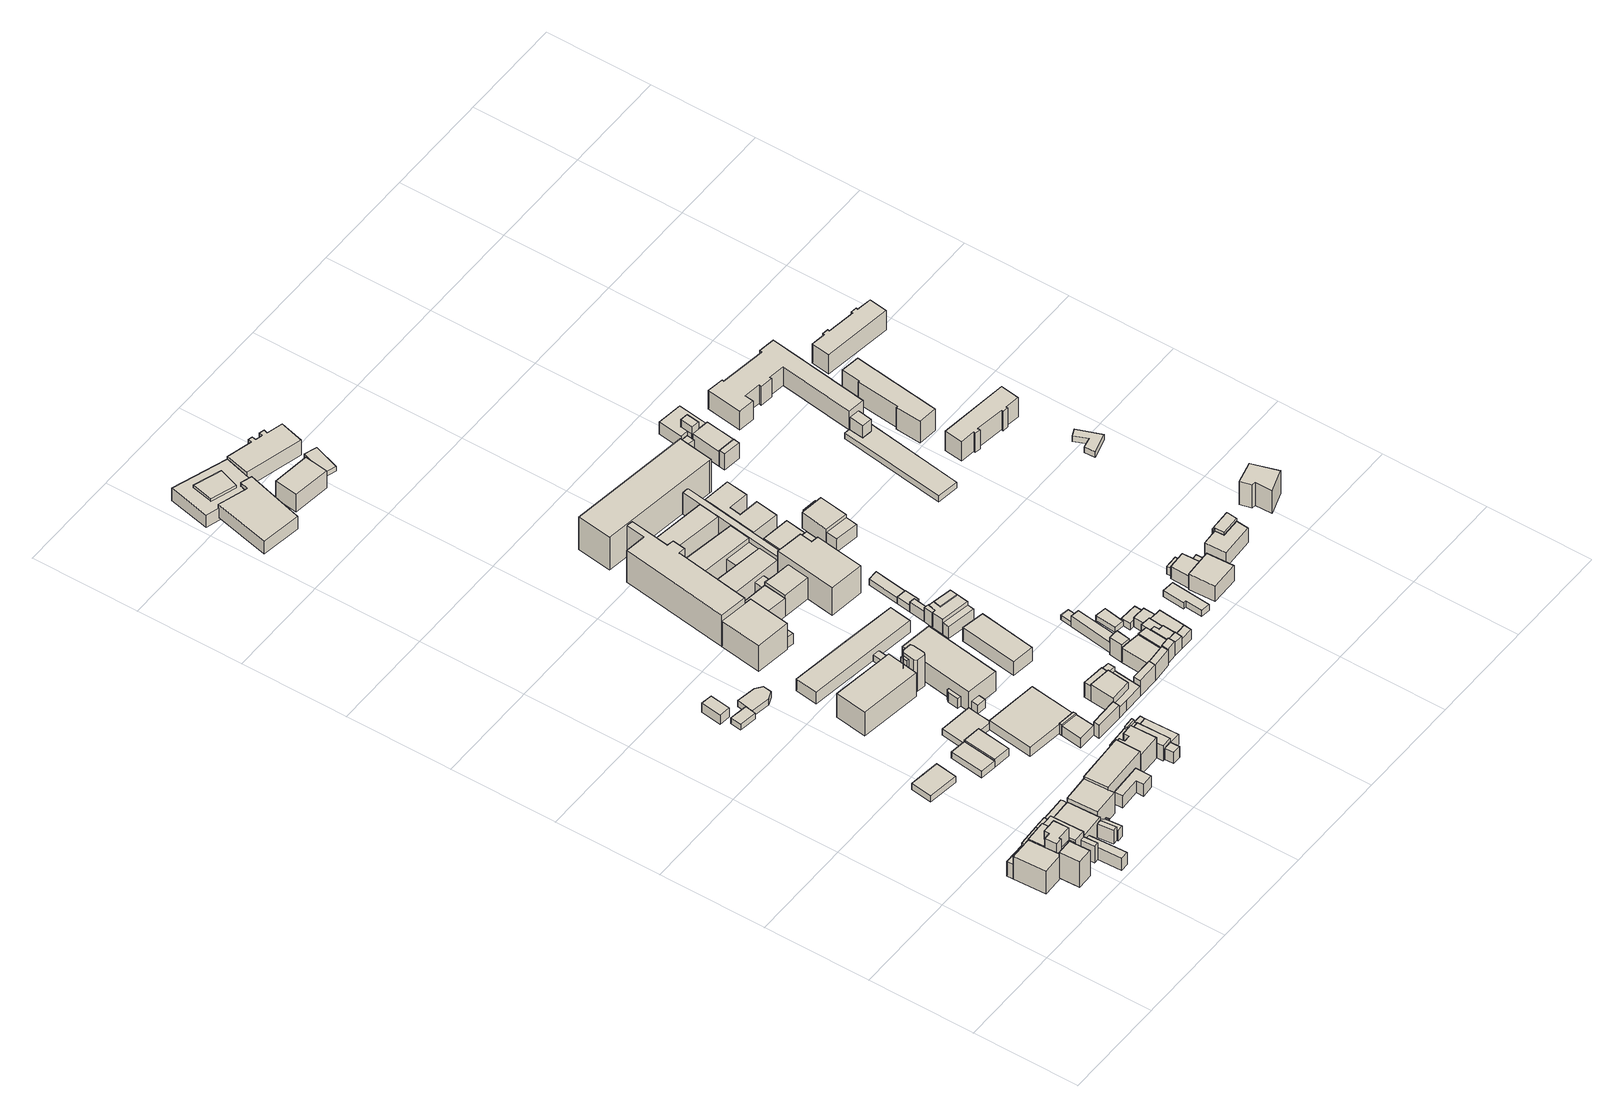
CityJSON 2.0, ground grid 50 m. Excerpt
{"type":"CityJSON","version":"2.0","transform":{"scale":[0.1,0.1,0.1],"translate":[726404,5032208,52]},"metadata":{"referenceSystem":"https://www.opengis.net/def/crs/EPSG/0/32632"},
"CityObjects":{
"building1":{"type":"Building","attributes":{"Building_category":"01","End Use":"Residential","Envelope":"1945-1960","Heating System":"Condensing Gas Boiler, Centralized, Low Temp Radiator","Cooling System":"A-A split"},"geometry":[{"type":"MultiSurface","lod":"1","boundaries":[[[0,1,2,3]],[[4,0,3,5]],[[6,4,5,7]],[[8,6,7,9]],[[1,8,9,2]],[[1,0,4,6,8]],[[2,9,7,5,3]]]}]},
"building2":{"type":"Building","attributes":{"Building_category":"01","End Use":"Residential","Envelope":"1971-1980","Heating System":"A-W Heat Pump, Single, Fan coil","Cooling System":"A-W chiller, Centralized, Fan coil"},"geometry":[{"type":"MultiSurface","lod":"1","boundaries":[[[10,11,12,13]],[[14,10,13,15]],[[16,14,15,3]],[[17,16,3,18]],[[11,17,18,12]],[[11,10,14,16,17]],[[12,18,3,15,13]],[[19,20,3,15]],[[21,19,15,22]],[[23,21,22,5]],[[20,23,5,3]],[[20,19,21,23]],[[3,5,22,15]],[[24,25,26,27]],[[28,24,27,29]],[[30,28,29,31]],[[32,30,31,33]],[[34,32,33,35]],[[36,34,35,37]],[[38,36,37,39]],[[25,38,39,26]],[[25,24,28,30,32,34,36,38]],[[26,39,37,35,33,31,29,27]],[[40,41,42,43]],[[44,40,43,45]],[[46,44,45,47]],[[41,46,47,42]],[[41,40,44,46]],[[42,47,45,43]],[[48,49,50,51]],[[52,48,51,18]],[[53,52,18,54]],[[49,53,54,50]],[[49,48,52,53]],[[50,54,18,51]]]}]},
"building3":{"type":"Building","attributes":{"Building_category":"01","End Use":"Services","Envelope":"2005-2010","Heating System":"Condensing Gas Boiler, Centralized, Fan coil","Cooling System":"A-W chiller, Centralized, Fan coil"},"geometry":[{"type":"MultiSurface","lod":"1","boundaries":[[[55,56,57,58]],[[59,55,58,60]],[[61,59,60,62]],[[56,61,62,57]],[[56,55,59,61]],[[57,62,60,58]],[[63,64,65,26]],[[66,63,26,39]],[[67,66,39,37]],[[68,67,37,35]],[[69,68,35,70]],[[64,69,70,65]],[[64,63,66,67,68,69]],[[65,70,35,37,39,26]],[[71,72,73,18]],[[74,71,18,3]],[[75,74,3,2]],[[76,75,2,77]],[[78,76,77,79]],[[72,78,79,73]],[[72,71,74,75,76,78]],[[73,79,77,2,3,18]]]}]},
"building4":{"type":"Building","attributes":{"Building_category":"01","End Use":"Residential","Envelope":"2000-2005","Heating System":"Condensing Gas Boiler, Centralized, Low Temp Radiator","Cooling System":"A-A split"},"geometry":[{"type":"MultiSurface","lod":"1","boundaries":[[[80,81,82,83]],[[84,80,83,13]],[[85,84,13,12]],[[81,85,12,82]],[[81,80,84,85]],[[82,12,13,83]],[[86,87,51,82]],[[88,86,82,12]],[[89,88,12,18]],[[87,89,18,51]],[[87,86,88,89]],[[51,18,12,82]],[[90,91,92,93]],[[94,90,93,95]],[[96,94,95,97]],[[91,96,97,92]],[[91,90,94,96]],[[92,97,95,93]],[[98,99,50,100]],[[101,98,100,102]],[[103,101,102,104]],[[99,103,104,50]],[[99,98,101,103]],[[50,104,102,100]]]}]},
"building5":{"type":"Building","attributes":{"Building_category":"01","End Use":"Residential","Envelope":"1981-1990","Heating System":"Condensing Gas Boiler, Centralized, Low Temp Radiator","Cooling System":"A-A split"},"geometry":[{"type":"MultiSurface","lod":"1","boundaries":[[[105,106,107,108]],[[109,105,108,110]],[[111,109,110,112]],[[113,111,112,114]],[[106,113,114,107]],[[106,105,109,111,113]],[[107,114,112,110,108]]]}]},
"building6":{"type":"Building","attributes":{"Building_category":"0303","End Use":"Residential","Envelope":"1945-1960","Heating System":"Traditional Gas Boiler, Centralized, High Temp Radiator","Cooling System":"A-A split"},"geometry":[{"type":"MultiSurface","lod":"1","boundaries":[[[115,116,117,118]],[[119,115,118,83]],[[120,119,83,51]],[[121,120,51,122]],[[116,121,122,117]],[[116,115,119,120,121]],[[117,122,51,83,118]],[[123,124,125,126]],[[127,123,126,128]],[[129,127,128,130]],[[124,129,130,125]],[[124,123,127,129]],[[125,130,128,126]],[[131,132,133,122]],[[134,131,122,51]],[[99,134,51,50]],[[135,99,50,93]],[[132,135,93,133]],[[132,131,134,99,135]],[[133,93,50,51,122]],[[136,137,138,139]],[[140,136,139,141]],[[142,140,141,143]],[[144,142,143,145]],[[146,144,145,147]],[[137,146,147,138]],[[137,136,140,142,144,146]],[[138,147,145,143,141,139]],[[148,149,125,130]],[[150,148,130,133]],[[151,150,133,152]],[[153,151,152,154]],[[149,153,154,125]],[[149,148,150,151,153]],[[125,154,152,133,130]],[[155,156,157,158]],[[159,155,158,160]],[[161,159,160,162]],[[156,161,162,157]],[[156,155,159,161]],[[157,162,160,158]],[[163,164,162,160]],[[165,163,160,122]],[[166,165,122,133]],[[167,166,133,168]],[[164,167,168,162]],[[164,163,165,166,167]],[[162,168,133,122,160]]]}]},
"building7":{"type":"Building","attributes":{"Building_category":"01","End Use":"Residential","Envelope":"1945-1960","Heating System":"Traditional Gas Boiler, Centralized, High Temp Radiator","Cooling System":"A-A split"},"geometry":[{"type":"MultiSurface","lod":"1","boundaries":[[[169,170,171,172]],[[173,169,172,174]],[[175,173,174,176]],[[170,175,176,171]],[[170,169,173,175]],[[171,176,174,172]]]}]},
"building8":{"type":"Building","attributes":{"Building_category":"01","End Use":"Residential","Envelope":"1945-1960","Heating System":"Traditional Gas Boiler, Centralized, High Temp Radiator","Cooling System":"A-A split"},"geometry":[{"type":"MultiSurface","lod":"1","boundaries":[[[177,178,179,180]],[[181,177,180,182]],[[183,181,182,184]],[[178,183,184,179]],[[178,177,181,183]],[[179,184,182,180]],[[185,186,187,188]],[[189,185,188,190]],[[191,189,190,192]],[[193,191,192,194]],[[195,193,194,196]],[[186,195,196,187]],[[186,185,189,191,193,195]],[[187,196,194,192,190,188]]]}]},
"building9":{"type":"Building","attributes":{"Building_category":"01","End Use":"Residential","Envelope":"1971-1980","Heating System":"Condensing Gas Boiler, Centralized, Low Temp Radiator","Cooling System":"A-A split"},"geometry":[{"type":"MultiSurface","lod":"1","boundaries":[[[197,198,199,200]],[[201,197,200,202]],[[203,201,202,204]],[[198,203,204,199]],[[198,197,201,203]],[[199,204,202,200]],[[205,206,207,199]],[[208,205,199,204]],[[209,208,204,210]],[[206,209,210,207]],[[206,205,208,209]],[[207,210,204,199]],[[211,212,213,214]],[[215,211,214,216]],[[217,215,216,218]],[[219,217,218,220]],[[212,219,220,213]],[[212,211,215,217,219]],[[213,220,218,216,214]],[[221,222,218,223]],[[224,221,223,225]],[[226,224,225,227]],[[222,226,227,218]],[[222,221,224,226]],[[218,227,225,223]],[[228,229,227,225]],[[230,228,225,231]],[[232,230,231,233]],[[229,232,233,227]],[[229,228,230,232]],[[227,233,231,225]],[[234,235,236,237]],[[238,234,237,239]],[[240,238,239,241]],[[242,240,241,213]],[[235,242,213,236]],[[235,234,238,240,242]],[[236,213,241,239,237]]]}]},
"building10":{"type":"Building","attributes":{"Building_category":"01","End Use":"Residential","Envelope":"1971-1980","Heating System":"Condensing Gas Boiler, Centralized, Low Temp Radiator","Cooling System":"A-A split"},"geometry":[{"type":"MultiSurface","lod":"1","boundaries":[[[243,244,245,246]],[[247,243,246,248]],[[249,247,248,250]],[[251,249,250,252]],[[253,251,252,254]],[[255,253,254,158]],[[256,255,158,257]],[[244,256,257,245]],[[244,243,247,249,251,253,255,256]],[[245,257,158,254,252,250,248,246]]]}]},
"building11":{"type":"Building","attributes":{"Building_category":"01","End Use":"Residential","Envelope":"1971-1980","Heating System":"Condensing Gas Boiler, Centralized, Low Temp Radiator","Cooling System":"A-A split"},"geometry":[{"type":"MultiSurface","lod":"1","boundaries":[[[258,259,260,261]],[[262,258,261,263]],[[264,262,263,265]],[[259,264,265,260]],[[259,258,262,264]],[[260,265,263,261]],[[266,267,268,263]],[[269,266,263,270]],[[271,269,270,272]],[[267,271,272,268]],[[267,266,269,271]],[[268,272,270,263]],[[273,274,272,270]],[[275,273,270,276]],[[277,275,276,158]],[[278,277,158,254]],[[279,278,254,252]],[[280,279,252,250]],[[281,280,250,248]],[[282,281,248,246]],[[274,282,246,272]],[[274,273,275,277,278,279,280,281,282]],[[272,246,248,250,252,254,158,276,270]],[[283,284,265,268]],[[274,283,268,272]],[[284,282,246,265]],[[284,283,274,282]],[[265,246,272,268]],[[285,286,287,288]],[[289,285,288,290]],[[291,289,290,292]],[[286,291,292,287]],[[286,285,289,291]],[[287,292,290,288]]]}]},
"building12":{"type":"Building","attributes":{"Building_category":"01","End Use":"Services","Envelope":"2000-2005","Heating System":"Condensing Gas Boiler, Centralized, Fan coil","Cooling System":"A-A split"},"geometry":[{"type":"MultiSurface","lod":"1","boundaries":[[[293,294,295,296]],[[297,293,296,298]],[[299,297,298,300]],[[301,299,300,302]],[[294,301,302,295]],[[294,293,297,299,301]],[[295,302,300,298,296]],[[303,304,305,306]],[[307,303,306,308]],[[309,307,308,310]],[[311,309,310,312]],[[304,311,312,305]],[[304,303,307,309,311]],[[305,312,310,308,306]],[[313,314,315,316]],[[317,313,316,318]],[[319,317,318,320]],[[321,319,320,322]],[[314,321,322,315]],[[314,313,317,319,321]],[[315,322,320,318,316]],[[323,324,325,326]],[[327,323,326,328]],[[329,327,328,330]],[[331,329,330,332]],[[333,331,332,334]],[[335,333,334,336]],[[337,335,336,338]],[[324,337,338,325]],[[324,323,327,329,331,333,335,337]],[[325,338,336,334,332,330,328,326]],[[339,340,326,295]],[[341,339,295,342]],[[343,341,342,344]],[[340,343,344,326]],[[340,339,341,343]],[[326,344,342,295]],[[345,346,347,336]],[[348,345,336,349]],[[350,348,349,351]],[[346,350,351,347]],[[346,345,348,350]],[[347,351,349,336]],[[352,353,354,355]],[[356,352,355,325]],[[357,356,325,358]],[[353,357,358,354]],[[353,352,356,357]],[[354,358,325,355]],[[359,360,361,362]],[[363,359,362,364]],[[365,363,364,366]],[[367,365,366,368]],[[360,367,368,361]],[[360,359,363,365,367]],[[361,368,366,364,362]],[[369,370,371,372]],[[373,369,372,374]],[[375,373,374,376]],[[370,375,376,371]],[[370,369,373,375]],[[371,376,374,372]]]}]},
"building13":{"type":"Building","attributes":{"Building_category":"01","End Use":"Residential","Envelope":"1945-1960","Heating System":"Condensing Gas Boiler, Centralized, Low Temp Radiator","Cooling System":"A-W chiller, Centralized, Fan coil"},"geometry":[{"type":"MultiSurface","lod":"1","boundaries":[[[259,377,378,260]],[[264,259,260,265]],[[379,264,265,288]],[[377,379,288,378]],[[377,259,264,379]],[[378,288,265,260]],[[380,381,288,265]],[[382,380,265,246]],[[383,382,246,384]],[[381,383,384,288]],[[381,380,382,383]],[[288,384,246,265]]]}]},
"building14":{"type":"Building","attributes":{"Building_category":"01","End Use":"Residential","Envelope":"1971-1980","Heating System":"Condensing Gas Boiler, Centralized, Low Temp Radiator","Cooling System":"A-A split"},"geometry":[{"type":"MultiSurface","lod":"1","boundaries":[[[385,386,387,388]],[[389,385,388,233]],[[390,389,233,391]],[[386,390,391,387]],[[386,385,389,390]],[[387,391,233,388]],[[392,393,394,395]],[[396,392,395,397]],[[398,396,397,399]],[[393,398,399,394]],[[393,392,396,398]],[[394,399,397,395]],[[400,401,399,397]],[[402,400,397,388]],[[403,402,388,404]],[[401,403,404,399]],[[401,400,402,403]],[[399,404,388,397]],[[405,406,407,394]],[[408,405,394,399]],[[409,408,399,410]],[[406,409,410,407]],[[406,405,408,409]],[[407,410,399,394]],[[411,412,413,414]],[[415,411,414,410]],[[416,415,410,399]],[[417,416,399,404]],[[418,417,404,388]],[[419,418,388,387]],[[412,419,387,413]],[[412,411,415,416,417,418,419]],[[413,387,388,404,399,410,414]]]}]},
"building15":{"type":"Building","attributes":{"Building_category":"01","End Use":"Residential","Envelope":"1971-1980","Heating System":"Oil Boiler, Centralized, High Temp Radiator","Cooling System":"A-A split"},"geometry":[{"type":"MultiSurface","lod":"1","boundaries":[[[420,421,422,423]],[[424,420,423,425]],[[426,424,425,427]],[[428,426,427,429]],[[430,428,429,431]],[[421,430,431,422]],[[421,420,424,426,428,430]],[[422,431,429,427,425,423]],[[432,433,434,435]],[[436,432,435,437]],[[438,436,437,439]],[[433,438,439,434]],[[433,432,436,438]],[[434,439,437,435]],[[440,441,442,443]],[[444,440,443,445]],[[446,444,445,447]],[[448,446,447,449]],[[450,448,449,451]],[[452,450,451,453]],[[454,452,453,455]],[[456,454,455,457]],[[458,456,457,459]],[[460,458,459,422]],[[461,460,422,462]],[[441,461,462,442]],[[441,440,444,446,448,450,452,454,456,458,460,461]],[[442,462,422,459,457,455,453,451,449,447,445,443]],[[463,464,465,466]],[[467,463,466,468]],[[469,467,468,470]],[[471,469,470,472]],[[473,471,472,474]],[[464,473,474,465]],[[464,463,467,469,471,473]],[[465,474,472,470,468,466]]]}]},
"building16":{"type":"Building","attributes":{"Building_category":"01","End Use":"Residential","Envelope":"1945-1960","Heating System":"Condensing Gas Boiler, Centralized, Low Temp Radiator","Cooling System":"A-W chiller, Centralized, Fan coil"},"geometry":[{"type":"MultiSurface","lod":"1","boundaries":[[[475,476,477,478]],[[479,475,478,480]],[[481,479,480,482]],[[476,481,482,477]],[[476,475,479,481]],[[477,482,480,478]]]}]},
"building17":{"type":"Building","attributes":{"Building_category":"01","End Use":"Residential","Envelope":"1971-1980","Heating System":"Condensing Gas Boiler, Centralized, Low Temp Radiator","Cooling System":"A-A split"},"geometry":[{"type":"MultiSurface","lod":"1","boundaries":[[[483,484,485,486]],[[487,483,486,488]],[[489,487,488,414]],[[484,489,414,485]],[[484,483,487,489]],[[485,414,488,486]]]}]},
"building18":{"type":"Building","attributes":{"Building_category":"01","End Use":"Residential","Envelope":"1945-1960","Heating System":"Condensing Gas Boiler, Centralized, Low Temp Radiator","Cooling System":"A-A split"},"geometry":[{"type":"MultiSurface","lod":"1","boundaries":[[[490,491,492,493]],[[494,490,493,495]],[[496,494,495,497]],[[498,496,497,499]],[[491,498,499,492]],[[491,490,494,496,498]],[[492,499,497,495,493]]]}]},
"building19":{"type":"Building","attributes":{"Building_category":"01","End Use":"Services","Envelope":"2000-2005","Heating System":"Condensing Gas Boiler, Centralized, Fan coil","Cooling System":"A-W chiller, Centralized, Fan coil"},"geometry":[{"type":"MultiSurface","lod":"1","boundaries":[[[500,501,502,503]],[[504,500,503,505]],[[506,504,505,507]],[[508,506,507,509]],[[501,508,509,502]],[[501,500,504,506,508]],[[502,509,507,505,503]],[[510,511,512,513]],[[514,510,513,515]],[[516,514,515,517]],[[518,516,517,519]],[[520,518,519,521]],[[522,520,521,523]],[[524,522,523,525]],[[526,524,525,527]],[[528,526,527,529]],[[511,528,529,512]],[[511,510,514,516,518,520,522,524,526,528]],[[512,529,527,525,523,521,519,517,515,513]],[[530,531,532,533]],[[534,530,533,535]],[[536,534,535,537]],[[531,536,537,532]],[[531,530,534,536]],[[532,537,535,533]],[[538,539,540,541]],[[542,538,541,529]],[[543,542,529,544]],[[539,543,544,540]],[[539,538,542,543]],[[540,544,529,541]],[[545,546,525,523]],[[547,545,523,548]],[[549,547,548,550]],[[551,549,550,552]],[[546,551,552,525]],[[546,545,547,549,551]],[[525,552,550,548,523]],[[553,554,550,555]],[[556,553,555,557]],[[558,556,557,559]],[[554,558,559,550]],[[554,553,556,558]],[[550,559,557,555]],[[560,561,562,563]],[[564,560,563,565]],[[566,564,565,567]],[[561,566,567,562]],[[561,560,564,566]],[[562,567,565,563]],[[568,569,570,571]],[[572,568,571,537]],[[573,572,537,574]],[[569,573,574,570]],[[569,568,572,573]],[[570,574,537,571]],[[575,576,557,577]],[[578,575,577,521]],[[579,578,521,580]],[[581,579,580,582]],[[583,581,582,584]],[[585,583,584,586]],[[587,585,586,588]],[[589,587,588,590]],[[591,589,590,535]],[[592,591,535,559]],[[576,592,559,557]],[[576,575,578,579,581,583,585,587,589,591,592]],[[557,559,535,590,588,586,584,582,580,521,577]],[[593,594,595,596]],[[597,593,596,586]],[[598,597,586,599]],[[594,598,599,595]],[[594,593,597,598]],[[595,599,586,596]],[[600,601,537,535]],[[602,600,535,603]],[[604,602,603,605]],[[606,604,605,607]],[[608,606,607,609]],[[610,608,609,611]],[[601,610,611,537]],[[601,600,602,604,606,608,610]],[[537,611,609,607,605,603,535]],[[612,613,574,611]],[[614,612,611,609]],[[615,614,609,607]],[[613,615,607,574]],[[613,612,614,615]],[[574,607,609,611]],[[616,617,521,519]],[[618,616,519,619]],[[620,618,619,621]],[[622,620,621,580]],[[617,622,580,521]],[[617,616,618,620,622]],[[521,580,621,619,519]],[[623,624,599,586]],[[625,623,586,584]],[[626,625,584,627]],[[628,626,627,629]],[[624,628,629,599]],[[624,623,625,626,628]],[[599,629,627,584,586]],[[630,631,632,633]],[[634,630,633,635]],[[636,634,635,637]],[[638,636,637,639]],[[640,638,639,641]],[[642,640,641,643]],[[644,642,643,645]],[[631,644,645,632]],[[631,630,634,636,638,640,642,644]],[[632,645,643,641,639,637,635,633]]]}]},
"building20":{"type":"Building","attributes":{"Building_category":"01","End Use":"Residential","Envelope":"1971-1980","Heating System":"Traditional Gas Boiler, Centralized, High Temp Radiator","Cooling System":"A-A split"},"geometry":[{"type":"MultiSurface","lod":"1","boundaries":[[[646,647,648,649]],[[650,646,649,651]],[[652,650,651,653]],[[647,652,653,648]],[[647,646,650,652]],[[648,653,651,649]]]}]},
"building21":{"type":"Building","attributes":{"Building_category":"01","End Use":"Residential","Envelope":"1981-1990","Heating System":"Condensing Gas Boiler, Centralized, Low Temp Radiator","Cooling System":"A-A split"},"geometry":[{"type":"MultiSurface","lod":"1","boundaries":[[[654,655,656,657]],[[658,654,657,659]],[[660,658,659,661]],[[655,660,661,656]],[[655,654,658,660]],[[656,661,659,657]],[[662,663,664,665]],[[666,662,665,667]],[[668,666,667,669]],[[663,668,669,664]],[[663,662,666,668]],[[664,669,667,665]],[[670,671,669,667]],[[672,670,667,673]],[[674,672,673,675]],[[671,674,675,669]],[[671,670,672,674]],[[669,675,673,667]],[[676,677,678,679]],[[680,676,679,675]],[[681,680,675,673]],[[682,681,673,683]],[[684,682,683,685]],[[686,684,685,687]],[[688,686,687,689]],[[690,688,689,691]],[[677,690,691,678]],[[677,676,680,681,682,684,686,688,690]],[[678,691,689,687,685,683,673,675,679]],[[692,686,687,693]],[[690,692,693,691]],[[686,692,690,688]],[[687,689,691,693]],[[694,695,685,683]],[[696,694,683,697]],[[698,696,697,699]],[[695,698,699,685]],[[695,694,696,698]],[[685,699,697,683]],[[700,701,656,661]],[[702,700,661,665]],[[703,702,665,704]],[[701,703,704,656]],[[701,700,702,703]],[[656,704,665,661]]]}]},
"building22":{"type":"Building","attributes":{"Building_category":"01","End Use":"Residential","Envelope":"1981-1990","Heating System":"Condensing Gas Boiler, Centralized, Low Temp Radiator","Cooling System":"A-A split"},"geometry":[{"type":"MultiSurface","lod":"1","boundaries":[[[705,706,707,708]],[[709,705,708,710]],[[711,709,710,712]],[[713,711,712,714]],[[715,713,714,716]],[[717,715,716,718]],[[706,717,718,707]],[[706,705,709,711,713,715,717]],[[707,718,716,714,712,710,708]],[[719,720,721,722]],[[723,719,722,724]],[[725,723,724,726]],[[727,725,726,728]],[[720,727,728,721]],[[720,719,723,725,727]],[[721,728,726,724,722]],[[729,730,731,732]],[[733,729,732,734]],[[735,733,734,736]],[[737,735,736,738]],[[739,737,738,740]],[[730,739,740,731]],[[730,729,733,735,737,739]],[[731,740,738,736,734,732]],[[741,742,743,744]],[[745,741,744,486]],[[746,745,486,485]],[[742,746,485,743]],[[742,741,745,746]],[[743,485,486,744]]]}]},
"building23":{"type":"Building","attributes":{"Building_category":"01","End Use":"Residential","Envelope":"2000-2005","Heating System":"Condensing Gas Boiler, Centralized, Low Temp Radiator","Cooling System":"A-A split"},"geometry":[{"type":"MultiSurface","lod":"1","boundaries":[[[747,748,749,750]],[[751,747,750,752]],[[753,751,752,754]],[[748,753,754,749]],[[748,747,751,753]],[[749,754,752,750]],[[755,756,757,758]],[[759,755,758,722]],[[760,759,722,721]],[[756,760,721,757]],[[756,755,759,760]],[[757,721,722,758]],[[761,762,763,764]],[[765,761,764,744]],[[766,765,744,767]],[[762,766,767,763]],[[762,761,765,766]],[[763,767,744,764]],[[768,769,754,770]],[[771,768,770,772]],[[773,771,772,749]],[[769,773,749,754]],[[769,768,771,773]],[[754,749,772,770]]]}]},
"building24":{"type":"Building","attributes":{"Building_category":"01","End Use":"Residential","Envelope":"2000-2005","Heating System":"Condensing Gas Boiler, Centralized, Low Temp Radiator","Cooling System":"A-A split"},"geometry":[{"type":"MultiSurface","lod":"1","boundaries":[[[774,775,776,777]],[[778,774,777,707]],[[779,778,707,780]],[[775,779,780,776]],[[775,774,778,779]],[[776,780,707,777]],[[781,782,780,718]],[[783,781,718,784]],[[785,783,784,786]],[[787,785,786,788]],[[782,787,788,780]],[[782,781,783,785,787]],[[780,788,786,784,718]],[[789,790,791,740]],[[792,789,740,738]],[[793,792,738,794]],[[790,793,794,791]],[[790,789,792,793]],[[791,794,738,740]],[[795,796,794,738]],[[797,795,738,798]],[[799,797,798,800]],[[796,799,800,794]],[[796,795,797,799]],[[794,800,798,738]]]}]},
"building25":{"type":"Building","attributes":{"Building_category":"01","End Use":"Residential","Envelope":"1971-1980","Heating System":"Traditional Gas Boiler, Centralized, High Temp Radiator","Cooling System":"A-A split"},"geometry":[{"type":"MultiSurface","lod":"1","boundaries":[[[801,802,803,804]],[[805,801,804,806]],[[807,805,806,808]],[[802,807,808,803]],[[802,801,805,807]],[[803,808,806,804]],[[809,810,776,811]],[[812,809,811,813]],[[814,812,813,815]],[[810,814,815,776]],[[810,809,812,814]],[[776,815,813,811]],[[785,816,817,818]],[[783,785,818,740]],[[819,783,740,791]],[[816,819,791,817]],[[816,785,783,819]],[[817,791,740,818]]]}]},
"building26":{"type":"Building","attributes":{"Building_category":"01","End Use":"Residential","Envelope":"1971-1980","Heating System":"Traditional Gas Boiler, Centralized, High Temp Radiator","Cooling System":"A-A split"},"geometry":[{"type":"MultiSurface","lod":"1","boundaries":[[[820,821,822,823]],[[824,820,823,825]],[[826,824,825,827]],[[828,826,827,829]],[[821,828,829,822]],[[821,820,824,826,828]],[[822,829,827,825,823]],[[830,831,832,833]],[[834,830,833,835]],[[836,834,835,822]],[[831,836,822,832]],[[831,830,834,836]],[[832,822,835,833]],[[837,838,827,825]],[[839,837,825,840]],[[841,839,840,842]],[[838,841,842,827]],[[838,837,839,841]],[[827,842,840,825]]]}]},
"building27":{"type":"Building","attributes":{"Building_category":"01","End Use":"Residential","Envelope":"1971-1980","Heating System":"Condensing Gas Boiler, Centralized, Low Temp Radiator","Cooling System":"A-A split"},"geometry":[{"type":"MultiSurface","lod":"1","boundaries":[[[843,844,845,846]],[[847,843,846,848]],[[849,847,848,850]],[[851,849,850,852]],[[853,851,852,854]],[[844,853,854,845]],[[844,843,847,849,851,853]],[[845,854,852,850,848,846]]]}]},
"building28":{"type":"Building","attributes":{"Building_category":"01","End Use":"Residential","Envelope":"1971-1980","Heating System":"Traditional Gas Boiler, Centralized, High Temp Radiator","Cooling System":"A-A split"},"geometry":[{"type":"MultiSurface","lod":"1","boundaries":[[[855,856,857,858]],[[859,855,858,860]],[[861,859,860,862]],[[856,861,862,857]],[[856,855,859,861]],[[857,862,860,858]],[[863,864,865,866]],[[867,863,866,868]],[[869,867,868,870]],[[864,869,870,865]],[[864,863,867,869]],[[865,870,868,866]],[[871,872,873,874]],[[875,871,874,876]],[[877,875,876,878]],[[872,877,878,873]],[[872,871,875,877]],[[873,878,876,874]],[[879,880,876,881]],[[882,879,881,883]],[[884,882,883,885]],[[886,884,885,878]],[[880,886,878,876]],[[880,879,882,884,886]],[[876,878,885,883,881]]]}]},
"building29":{"type":"Building","attributes":{"Building_category":"01","End Use":"Residential","Envelope":"1945-1960","Heating System":"Traditional Gas Boiler, Centralized, High Temp Radiator","Cooling System":"A-A split"},"geometry":[{"type":"MultiSurface","lod":"1","boundaries":[[[887,888,889,890]],[[891,887,890,892]],[[893,891,892,894]],[[888,893,894,889]],[[888,887,891,893]],[[889,894,892,890]],[[895,896,897,898]],[[899,895,898,900]],[[901,899,900,902]],[[903,901,902,904]],[[896,903,904,897]],[[896,895,899,901,903]],[[897,904,902,900,898]],[[905,906,907,908]],[[909,905,908,910]],[[911,909,910,912]],[[906,911,912,907]],[[906,905,909,911]],[[907,912,910,908]],[[913,914,915,908]],[[916,913,908,917]],[[918,916,917,919]],[[914,918,919,915]],[[914,913,916,918]],[[915,919,917,908]],[[920,921,922,923]],[[924,920,923,900]],[[925,924,900,898]],[[926,925,898,894]],[[927,926,894,892]],[[928,927,892,890]],[[929,928,890,889]],[[930,929,889,931]],[[921,930,931,922]],[[921,920,924,925,926,927,928,929,930]],[[922,931,889,890,892,894,898,900,923]]]}]},
"building30":{"type":"Building","attributes":{"Building_category":"01","End Use":"Residential","Envelope":"1945-1960","Heating System":"Condensing Gas Boiler, Centralized, Low Temp Radiator","Cooling System":"A-A split"},"geometry":[{"type":"MultiSurface","lod":"1","boundaries":[[[932,933,934,935]],[[936,932,935,937]],[[938,936,937,939]],[[940,938,939,941]],[[942,940,941,943]],[[933,942,943,934]],[[933,932,936,938,940,942]],[[934,943,941,939,937,935]]]}]},
"building31":{"type":"Building","attributes":{"Building_category":"01","End Use":"Residential","Envelope":"1945-1960","Heating System":"Condensing Gas Boiler, Centralized, Low Temp Radiator","Cooling System":"A-A split"},"geometry":[{"type":"MultiSurface","lod":"1","boundaries":[[[944,945,946,947]],[[948,944,947,949]],[[950,948,949,951]],[[952,950,951,953]],[[954,952,953,955]],[[956,954,955,957]],[[958,956,957,959]],[[960,958,959,961]],[[962,960,961,963]],[[964,962,963,965]],[[966,964,965,967]],[[968,966,967,969]],[[970,968,969,971]],[[972,970,971,973]],[[974,972,973,975]],[[945,974,975,946]],[[945,944,948,950,952,954,956,958,960,962,964,966,968,970,972,974]],[[946,975,973,971,969,967,965,963,961,959,957,955,953,951,949,947]],[[976,977,978,979]],[[980,976,979,981]],[[982,980,981,983]],[[984,982,983,985]],[[986,984,985,987]],[[988,986,987,989]],[[990,988,989,991]],[[977,990,991,978]],[[977,976,980,982,984,986,988,990]],[[978,991,989,987,985,983,981,979]],[[992,993,994,995]],[[996,992,995,997]],[[998,996,997,999]],[[993,998,999,994]],[[993,992,996,998]],[[994,999,997,995]]]}]},
"building32":{"type":"Building","attributes":{"Building_category":"01","End Use":"Residential","Envelope":"1971-1980","Heating System":"Condensing Gas Boiler, Centralized, Low Temp Radiator","Cooling System":"A-A split"},"geometry":[{"type":"MultiSurface","lod":"1","boundaries":[[[1000,1001,1002,1003]],[[1004,1000,1003,1005]],[[1006,1004,1005,1007]],[[1008,1006,1007,1009]],[[1010,1008,1009,1011]],[[1001,1010,1011,1002]],[[1001,1000,1004,1006,1008,1010]],[[1002,1011,1009,1007,1005,1003]],[[1012,1013,1014,1015]],[[1016,1012,1015,1017]],[[1018,1016,1017,1019]],[[1020,1018,1019,937]],[[1021,1020,937,935]],[[1022,1021,935,934]],[[1013,1022,934,1014]],[[1013,1012,1016,1018,1020,1021,1022]],[[1014,934,935,937,1019,1017,1015]],[[1023,1024,1025,1026]],[[1027,1023,1026,1028]],[[1029,1027,1028,1030]],[[1024,1029,1030,1025]],[[1024,1023,1027,1029]],[[1025,1030,1028,1026]]]}]},
"building33":{"type":"Building","attributes":{"Building_category":"01","End Use":"Services","Envelope":"2000-2005","Heating System":"Condensing Gas Boiler, Centralized, Fan coil","Cooling System":"A-W chiller, Centralized, Fan coil"},"geometry":[{"type":"MultiSurface","lod":"1","boundaries":[[[1031,1032,1033,1034]],[[1035,1031,1034,1036]],[[1037,1035,1036,1038]],[[1039,1037,1038,1040]],[[1041,1039,1040,1042]],[[1043,1041,1042,1044]],[[1045,1043,1044,1046]],[[1032,1045,1046,1033]],[[1032,1031,1035,1037,1039,1041,1043,1045]],[[1033,1046,1044,1042,1040,1038,1036,1034]]]}]},
"building34":{"type":"Building","attributes":{"Building_category":"01","End Use":"Residential","Envelope":"2000-2005","Heating System":"Condensing Gas Boiler, Centralized, Low Temp Radiator","Cooling System":"A-A split"},"geometry":[{"type":"MultiSurface","lod":"1","boundaries":[[[1047,1048,1049,1050]],[[1051,1047,1050,1052]],[[1053,1051,1052,1054]],[[1055,1053,1054,1056]],[[1057,1055,1056,1058]],[[1059,1057,1058,1060]],[[1061,1059,1060,1062]],[[1063,1061,1062,1064]],[[1065,1063,1064,1066]],[[1067,1065,1066,1068]],[[1069,1067,1068,1070]],[[1048,1069,1070,1049]],[[1048,1047,1051,1053,1055,1057,1059,1061,1063,1065,1067,1069]],[[1049,1070,1068,1066,1064,1062,1060,1058,1056,1054,1052,1050]]]}]},
"building35":{"type":"Building","attributes":{"Building_category":"0801","End Use":"Residential","Envelope":"1945-1960","Heating System":"Condensing Gas Boiler, Centralized, Low Temp Radiator","Cooling System":"A-A split"},"geometry":[{"type":"MultiSurface","lod":"1","boundaries":[[[1071,1072,1073,1074]],[[1075,1071,1074,1076]],[[1077,1075,1076,1078]],[[1079,1077,1078,1080]],[[1081,1079,1080,1082]],[[1072,1081,1082,1073]],[[1072,1071,1075,1077,1079,1081]],[[1073,1082,1080,1078,1076,1074]]]}]},
"building36":{"type":"Building","attributes":{"Building_category":"01","End Use":"Residential","Envelope":"1971-1980","Heating System":"Condensing Gas Boiler, Centralized, Low Temp Radiator","Cooling System":"A-A split"},"geometry":[{"type":"MultiSurface","lod":"1","boundaries":[[[1083,1084,1085,1086]],[[1087,1083,1086,1088]],[[1089,1087,1088,1090]],[[1091,1089,1090,1092]],[[1093,1091,1092,1094]],[[1095,1093,1094,1096]],[[1097,1095,1096,1098]],[[1099,1097,1098,1100]],[[1101,1099,1100,1102]],[[1103,1101,1102,1104]],[[1105,1103,1104,1106]],[[1084,1105,1106,1085]],[[1084,1083,1087,1089,1091,1093,1095,1097,1099,1101,1103,1105]],[[1085,1106,1104,1102,1100,1098,1096,1094,1092,1090,1088,1086]]]}]}
},
"vertices":[
[344,330,179],[348,254,179],[348,254,50],[344,330,50],[237,326,179],[237,326,50],[244,174,179],[244,174,50],[352,178,179],[352,178,50],
[445,365,144],[446,340,144],[446,340,50],[445,365,50],[342,360,144],[342,360,50],[344,330,144],[446,335,144],[446,335,50],[342,360,132],[344,330,132],[236,356,132],[236,356,50],[237,326,132],[448,282,227],[451,211,227],[451,211,60],[448,282,60],[381,280,227],[381,280,60],[382,255,227],[382,255,60],[348,254,227],[348,254,60],[351,198,227],[351,198,60],[384,199,227],[384,199,60],[383,210,227],[383,210,60],[343,82,203],[339,178,203],[339,178,60],[343,82,60],[416,85,203],[416,85,60],[412,181,203],[412,181,60],[506,337,173],[510,182,173],[510,182,50],[506,337,50],[446,335,173],[452,182,173],[452,182,50],
[559,8,118],[519,6,118],[519,6,50],[559,8,50],[549,185,118],[549,185,50],[513,182,118],[513,182,50],[451,211,162],[452,182,162],[452,182,60],[383,210,162],[384,199,162],[351,198,162],[352,178,162],[352,178,60],[446,335,183],[448,282,183],[448,282,50],[344,330,183],[348,254,183],[382,255,183],[382,255,50],[381,280,183],[381,280,50],
[505,367,146],[505,342,146],[505,342,50],[505,367,50],[445,365,146],[446,340,146],[505,342,134],[506,337,134],[446,340,134],[446,335,134],[635,189,126],[643,117,126],[643,117,50],[635,189,50],[611,188,126],[611,188,50],[619,115,126],[619,115,50],[489,182,144],[510,182,144],[489,182,50],[491,116,144],[491,116,50],[515,117,144],[515,117,50],
[408,933,84],[473,924,84],[473,924,50],[408,933,50],[395,832,84],[395,832,50],[539,813,84],[539,813,50],[553,914,84],[553,914,50],
[627,372,140],[628,364,140],[628,364,50],[627,372,50],[505,367,140],[506,337,140],[628,342,140],[628,342,50],[695,190,84],[666,185,84],[666,185,50],[695,190,50],[693,203,84],[693,203,50],[654,202,84],[654,202,50],[628,342,144],[633,201,144],[633,201,50],[506,337,144],[635,189,144],[956,170,116],[900,168,116],[900,168,50],[956,170,50],[955,245,116],[955,245,50],[800,238,116],[800,238,50],[801,199,116],[801,199,50],[899,203,116],[899,203,50],[654,202,109],[666,185,109],[633,201,109],[644,109,109],[644,109,50],[673,112,109],[673,112,50],[988,362,180],[989,246,180],[989,246,50],[988,362,50],[751,349,180],[751,349,50],[756,236,180],[756,236,50],[751,349,168],[756,236,168],[628,342,168],[633,201,168],[758,206,168],[758,206,50],
[289,1853,90],[343,1846,90],[343,1846,40],[289,1853,40],[276,1756,90],[276,1756,40],[330,1749,90],[330,1749,40],
[304,1724,72],[388,1711,72],[388,1711,40],[304,1724,40],[296,1672,72],[296,1672,40],[379,1659,72],[379,1659,40],[516,1717,73],[510,1676,73],[510,1676,40],[516,1717,40],[486,1740,73],[486,1740,40],[396,1756,73],[396,1756,40],[381,1675,73],[381,1675,40],[472,1661,73],[472,1661,40],
[637,903,85],[713,894,85],[713,894,50],[637,903,50],[618,745,85],[618,745,50],[694,736,85],[694,736,50],[713,894,93],[796,885,93],[796,885,50],[694,736,93],[776,726,93],[776,726,50],[857,877,91],[868,875,91],[868,875,40],[857,877,40],[830,661,91],[830,661,40],[1079,630,91],[1079,630,40],[1106,846,91],[1106,846,40],[996,640,99],[1079,630,99],[996,640,40],[994,626,99],[994,626,40],[1078,616,99],[1078,616,40],[994,626,94],[1078,616,94],[981,525,94],[981,525,40],[1068,525,94],[1068,525,40],[883,992,74],[876,939,74],[876,939,40],[883,992,40],[727,1011,74],[727,1011,40],[713,894,74],[713,894,40],[868,875,74],
[1096,368,165],[1099,246,165],[1099,246,50],[1096,368,50],[1043,365,165],[1043,365,50],[1043,338,165],[1043,338,50],[1013,338,165],[1013,338,50],[1012,363,165],[1012,363,50],[988,362,165],[989,241,165],[989,241,50],
[1205,399,107],[1205,376,107],[1205,376,50],[1205,399,50],[1146,398,107],[1146,398,50],[1147,372,107],[1147,372,50],[1146,398,142],[1146,386,142],[1146,386,50],[1096,397,142],[1096,397,50],[1096,384,142],[1096,384,50],[1096,397,131],[1096,384,131],[988,393,131],[988,393,50],[988,362,131],[1012,363,131],[1013,338,131],[1043,338,131],[1043,365,131],[1096,368,131],[1146,386,131],[1147,372,131],[1152,217,112],[1153,174,112],[1153,174,50],[1152,217,50],[1112,216,112],[1112,216,50],[1113,173,112],[1113,173,50],
[865,1363,172],[855,1298,172],[855,1298,40],[865,1363,40],[570,1405,172],[570,1405,40],[548,1256,172],[548,1256,40],[842,1214,172],[842,1214,40],[598,1617,106],[874,1576,106],[874,1576,40],[598,1617,40],[582,1511,106],[582,1511,40],[1113,1434,106],[1113,1434,40],[1128,1538,106],[1128,1538,40],[946,1355,148],[1013,1346,148],[1013,1346,40],[946,1355,40],[893,999,148],[893,999,40],[1045,977,148],[1045,977,40],[1098,1334,148],[1098,1334,40],[868,1295,216],[880,1303,216],[880,1303,40],[868,1295,40],[858,1238,216],[858,1238,40],[865,1227,216],[865,1227,40],[906,1220,216],[906,1220,40],[916,1228,216],[916,1228,40],[923,1287,216],[923,1287,40],[919,1298,216],[919,1298,40],[855,1298,201],[868,1295,201],[850,1267,201],[850,1267,40],[863,1265,201],[863,1265,40],[923,1287,197],[935,1283,197],[935,1283,40],[920,1255,197],[920,1255,40],[931,1254,197],[931,1254,40],[902,1464,75],[934,1460,75],[934,1460,40],[902,1464,40],[880,1303,75],[914,1299,75],[914,1299,40],[900,1107,93],[909,1106,93],[909,1106,40],[900,1107,40],[889,1096,93],[889,1096,40],[881,1044,93],[881,1044,40],[900,1042,93],[900,1042,40],[905,997,89],[949,991,89],[949,991,40],[905,997,40],[901,963,89],[901,963,40],[944,957,89],[944,957,40],
[1210,217,107],[1210,217,50],[1152,217,107],[1147,372,134],[1152,217,134],[1096,368,134],[1100,216,134],[1100,216,50],
[1203,527,113],[1200,496,113],[1200,496,40],[1203,527,40],[1068,525,113],[1065,496,113],[1065,496,40],[1217,674,123],[1321,664,123],[1321,664,40],[1217,674,40],[1213,642,123],[1213,642,40],[1318,631,123],[1318,631,40],[1213,642,132],[1318,631,132],[1203,527,132],[1307,528,132],[1307,528,40],[1321,664,117],[1360,660,117],[1360,660,40],[1318,631,117],[1357,628,117],[1357,628,40],[1344,497,97],[1251,496,97],[1251,496,40],[1344,497,40],[1357,628,97],[1318,631,97],[1307,528,97],[1203,527,97],[1200,496,97],
[56,4224,90],[311,4137,90],[311,4137,20],[56,4224,20],[13,4028,90],[13,4028,20],[207,3970,90],[207,3970,20],[221,4009,90],[221,4009,20],[271,3992,90],[271,3992,20],[106,4157,104],[235,4112,104],[235,4112,40],[106,4157,40],[85,4057,104],[85,4057,40],[203,4018,104],[203,4018,40],[580,4064,104],[550,3952,104],[550,3952,20],[580,4064,20],[506,4084,104],[506,4084,20],[511,4102,104],[511,4102,20],[487,4108,104],[487,4108,20],[482,4091,104],[482,4091,20],[450,4100,104],[450,4100,20],[455,4118,104],[455,4118,20],[433,4124,104],[433,4124,20],[428,4106,104],[428,4106,20],[311,4137,104],[282,4025,104],[282,4025,20],[221,4009,111],[271,3992,111],[271,3992,40],[221,4009,40],[207,3970,111],[207,3970,40],[72,4013,111],[72,4013,40],[9,3749,111],[9,3749,40],[197,3721,111],[197,3721,40],
[436,3749,148],[261,3772,148],[261,3772,50],[436,3749,50],[450,3859,148],[450,3859,50],[275,3881,148],[275,3881,50],
[1452,530,129],[1449,497,129],[1449,497,40],[1452,530,40],[1347,530,129],[1347,530,40],[1344,497,129],
[1300,1219,115],[1283,1100,115],[1283,1100,40],[1300,1219,40],[1194,1239,115],[1194,1239,40],[1154,967,115],[1154,967,40],[1261,954,115],[1261,954,40],
[1292,2511,223],[1284,2513,223],[1284,2513,40],[1292,2511,40],[1315,2675,223],[1315,2675,40],[737,2755,223],[737,2755,40],[715,2593,223],[715,2593,40],[812,2579,217],[843,2573,217],[843,2573,40],[812,2579,40],[799,2487,217],[799,2487,40],[700,2501,217],[700,2501,40],[626,1993,217],[626,1993,40],[754,1974,217],[754,1974,40],[808,2324,217],[808,2324,40],[839,2320,217],[839,2320,40],[848,2382,217],[848,2382,40],[816,2387,217],[816,2387,40],[1129,2533,161],[1160,2530,161],[1160,2530,40],[1129,2533,40],[1056,2028,161],[1056,2028,40],[1086,2023,161],[1086,2023,40],[830,2482,161],[1115,2441,161],[1115,2441,40],[830,2482,40],[816,2387,161],[1103,2343,161],[1103,2343,40],[808,2324,158],[839,2320,158],[793,2224,158],[793,2224,40],[1079,2181,158],[1079,2181,40],[1094,2278,158],[1094,2278,40],[951,2201,135],[1079,2181,135],[951,2201,40],[943,2145,135],[943,2145,40],[1071,2125,135],[1071,2125,40],[766,1811,99],[803,1802,99],[803,1802,40],[766,1811,40],[762,1780,99],[762,1780,40],[799,1774,99],[799,1774,40],[1101,2126,169],[1232,2108,169],[1232,2108,40],[1101,2126,40],[1086,2023,169],[1217,2002,169],[1217,2002,40],[785,2169,142],[943,2145,142],[785,2169,40],[754,1974,142],[788,1969,142],[788,1969,40],[779,1902,142],[779,1902,40],[903,1885,142],[903,1885,40],[916,1991,142],[916,1991,40],[794,2007,142],[794,2007,40],[801,2063,142],[801,2063,40],[1056,2028,142],[1071,2125,142],[924,2046,119],[974,2039,119],[974,2039,40],[924,2046,40],[916,1991,119],[967,1982,119],[967,1982,40],[1056,2028,194],[1086,2023,194],[1014,1738,194],[1014,1738,40],[1177,1715,194],[1177,1715,40],[1209,1943,194],[1209,1943,40],[1175,1948,194],[1175,1948,40],[1183,2008,194],[1183,2008,40],[1183,2008,183],[1217,2002,183],[1175,1948,183],[1209,1943,183],[626,1993,186],[754,1974,186],[597,1797,186],[597,1797,40],[761,1774,186],[761,1774,40],[788,1969,186],[916,1991,159],[967,1982,159],[903,1885,159],[1032,1867,159],[1032,1867,40],[1049,1971,159],[1049,1971,40],[1239,2161,163],[1108,2180,163],[1108,2180,40],[1239,2161,40],[1254,2266,163],[1254,2266,40],[1159,2279,163],[1159,2279,40],[1167,2333,163],[1167,2333,40],[1262,2320,163],[1262,2320,40],[1276,2423,163],[1276,2423,40],[1148,2439,163],[1148,2439,40],
[517,3915,76],[575,3895,76],[575,3895,50],[517,3915,50],[474,3793,76],[474,3793,50],[533,3772,76],[533,3772,50],
[1282,1716,73],[1260,1560,73],[1260,1560,40],[1282,1716,40],[1233,1714,73],[1233,1714,40],[1212,1566,73],[1212,1566,40],[1203,1499,98],[1227,1494,98],[1227,1494,40],[1203,1499,40],[1192,1423,98],[1192,1423,40],[1216,1418,98],[1216,1418,40],[1192,1423,121],[1216,1418,121],[1186,1379,121],[1186,1379,40],[1202,1376,121],[1202,1376,40],[1210,1414,124],[1216,1413,124],[1216,1413,40],[1210,1414,40],[1202,1376,124],[1186,1379,124],[1178,1324,124],[1178,1324,40],[1313,1300,124],[1313,1300,40],[1321,1354,124],[1321,1354,40],[1229,1371,124],[1229,1371,40],[1236,1409,124],[1236,1409,40],[1326,1391,124],[1326,1391,40],[1178,1324,106],[1313,1300,106],[1173,1291,106],[1173,1291,40],[1308,1266,106],[1308,1266,40],[1212,1566,77],[1260,1560,77],[1203,1499,77],[1251,1490,77],[1251,1490,40],
[1609,678,113],[1636,675,113],[1636,675,40],[1609,678,40],[1604,628,113],[1604,628,40],[1626,628,113],[1626,628,40],[1626,602,113],[1626,602,40],[1650,602,113],[1650,602,40],[1657,673,113],[1657,673,40],[1464,668,111],[1509,664,111],[1509,664,30],[1464,668,30],[1452,530,111],[1452,530,30],[1549,537,111],[1549,537,30],[1560,657,111],[1560,657,30],[1626,602,119],[1650,602,119],[1650,602,50],[1626,602,50],[1626,628,119],[1626,628,50],[1604,628,119],[1604,628,50],[1597,540,119],[1597,540,50],[1645,541,119],[1645,541,50],[1549,537,126],[1546,504,126],[1546,504,40],[1549,537,40],[1452,530,126],[1449,497,126],
[1471,732,97],[1502,938,97],[1502,938,40],[1471,732,40],[1518,729,97],[1518,729,40],[1544,932,97],[1544,932,40],[1471,732,126],[1518,729,126],[1518,729,30],[1471,732,30],[1464,668,126],[1509,664,126],[1560,657,116],[1606,651,116],[1606,651,40],[1560,657,40],[1549,537,116],[1597,540,116],[1597,540,40],[1551,985,65],[1544,932,65],[1551,985,40],[1509,991,65],[1509,991,40],[1502,938,65],
[1642,736,92],[1705,733,92],[1705,733,40],[1642,736,40],[1636,675,92],[1702,669,92],[1702,669,40],[1657,673,105],[1702,669,105],[1645,541,105],[1645,541,40],[1710,543,105],[1710,543,40],[1722,668,105],[1722,668,40],[1645,541,122],[1641,506,122],[1641,506,50],[1597,540,122],[1595,508,122],[1595,508,50],[1597,540,131],[1595,508,131],[1549,537,131],[1549,537,50],[1546,504,131],[1546,504,50],
[1585,877,68],[1636,869,68],[1636,869,40],[1585,877,40],[1574,777,68],[1574,777,40],[1620,772,68],[1620,772,40],[1707,778,75],[1705,733,75],[1707,778,40],[1622,782,75],[1622,782,40],[1619,738,75],[1619,738,40],[1706,506,105],[1706,506,50],[1710,543,50],[1641,506,105],
[1336,2108,127],[1359,2105,127],[1359,2105,40],[1336,2108,40],[1315,1977,127],[1315,1977,40],[1426,1960,127],[1426,1960,40],[1445,2094,127],[1445,2094,40],[1429,2111,113],[1427,2096,113],[1427,2096,40],[1429,2111,40],[1361,2120,113],[1361,2120,40],[1359,2105,113],[1315,1977,111],[1426,1960,111],[1307,1922,111],[1307,1922,40],[1418,1905,111],[1418,1905,40],
[1833,730,84],[1891,725,84],[1891,725,50],[1833,730,50],[1824,626,84],[1824,626,50],[1838,624,84],[1838,624,50],[1831,543,84],[1831,543,50],[1875,539,84],[1875,539,50],
[2056,678,137],[2062,551,137],[2062,551,50],[2056,678,50],[1924,671,137],[1924,671,50],[1928,547,137],[1928,547,50],[2003,792,92],[2004,765,92],[2004,765,50],[2003,792,50],[1943,790,92],[1943,790,50],[1944,762,92],[1944,762,50],[2046,722,111],[2049,677,111],[2049,677,50],[2046,722,50],[2017,720,111],[2017,720,50],[2019,676,111],[2019,676,50],[2015,766,118],[2017,720,118],[2015,766,50],[1932,762,118],[1932,762,50],[1928,672,118],[1928,672,50],[2019,676,118],
[1496,2770,149],[1489,2710,149],[1489,2710,40],[1496,2770,40],[1461,2775,149],[1461,2775,40],[1453,2714,149],[1453,2714,40],[1454,2740,85],[1451,2715,85],[1451,2715,40],[1454,2740,40],[1418,2744,85],[1418,2744,40],[1414,2709,85],[1414,2709,40],[1449,2704,85],[1449,2704,40],[1432,2571,111],[1453,2714,111],[1453,2714,30],[1432,2571,30],[1520,2559,111],[1520,2559,30],[1539,2703,111],[1539,2703,30],[1432,2571,119],[1515,2560,119],[1515,2560,30],[1428,2542,119],[1428,2542,30],[1511,2531,119],[1511,2531,30],[1433,2859,108],[1551,2844,108],[1551,2844,40],[1433,2859,40],[1418,2744,108],[1454,2740,108],[1453,2714,108],[1461,2775,108],[1496,2770,108],[1489,2710,108],[1533,2704,108],[1533,2704,40],
[2180,681,132],[2270,685,132],[2270,684,50],[2180,681,50],[2178,724,132],[2178,724,50],[2102,720,132],[2102,720,50],[2106,619,132],[2106,619,50],[2265,626,132],[2265,626,50],
[1664,2786,134],[1741,2775,134],[1741,2775,30],[1664,2786,30],[1639,2619,134],[1639,2619,30],[1717,2608,134],[1717,2608,30],[1723,2650,134],[1723,2650,30],[1801,2639,134],[1801,2639,30],[1799,2627,134],[1799,2627,30],[1859,2619,134],[1859,2619,30],[1860,2630,134],[1860,2630,30],[1937,2619,134],[1937,2619,30],[1887,2268,134],[1887,2268,30],[1966,2257,134],[1966,2257,30],[2034,2735,134],[2034,2735,30],[1957,2746,134],[1957,2746,30],[1955,2734,134],[1955,2734,30],[1740,2765,134],[1740,2765,30],[1861,2272,33],[1887,2268,33],[1887,2268,0],[1861,2272,0],[1790,1773,33],[1790,1773,0],[1893,1758,33],[1893,1758,0],[1966,2257,33],[1966,2257,0],[1937,2261,33],[1937,2261,0],[1927,2192,33],[1927,2192,0],[1879,2199,33],[1879,2199,0],[1888,2268,101],[1937,2261,101],[1937,2261,10],[1888,2268,10],[1879,2199,101],[1879,2199,10],[1927,2192,101],[1927,2192,10],
[2528,806,168],[2566,681,168],[2566,681,40],[2528,806,40],[2423,781,168],[2423,781,40],[2438,728,168],[2438,728,40],[2455,726,168],[2455,726,40],[2457,646,168],[2457,646,40],[2275,735,148],[2275,730,148],[2275,730,50],[2275,735,50],[2168,731,148],[2168,731,50],[2168,723,148],[2168,723,50],[2178,724,148],[2180,681,148],[2270,685,148],[2313,759,91],[2310,729,91],[2310,729,40],[2313,759,40],[2278,762,91],[2278,762,40],[2275,730,91],[2275,730,40],
[2042,2411,151],[2130,2399,151],[2130,2399,30],[2042,2411,30],[2031,2322,151],[2031,2322,30],[2025,2323,151],[2025,2323,30],[2004,2120,151],[2004,2120,30],[1997,2121,151],[1997,2121,30],[1988,2001,151],[1988,2001,30],[2077,1990,151],[2077,1990,30],
[2071,1803,138],[2001,1811,138],[2001,1811,30],[2071,1803,30],[2069,1793,138],[2069,1793,30],[2095,1789,138],[2095,1789,30],[2096,1800,138],[2096,1800,30],[2230,1781,138],[2230,1781,30],[2229,1772,138],[2229,1772,30],[2255,1769,138],[2255,1769,30],[2256,1778,138],[2256,1778,30],[2325,1768,138],[2325,1768,30],[2338,1857,138],[2338,1857,30],[2011,1897,138],[2011,1897,30],
[2364,1528,71],[2407,1414,71],[2407,1414,40],[2364,1528,40],[2328,1512,71],[2328,1512,40],[2356,1450,71],[2356,1450,40],[2307,1440,71],[2307,1440,40],[2310,1389,71],[2310,1389,40],
[2428,2549,138],[2416,2462,138],[2416,2462,30],[2428,2549,30],[2358,2559,138],[2358,2559,30],[2360,2568,138],[2360,2568,30],[2331,2572,138],[2331,2572,30],[2330,2563,138],[2330,2563,30],[2198,2582,138],[2198,2582,30],[2199,2591,138],[2199,2591,30],[2172,2595,138],[2172,2595,30],[2170,2586,138],[2170,2586,30],[2102,2596,138],[2102,2596,30],[2089,2508,138],[2089,2508,30]
]}
